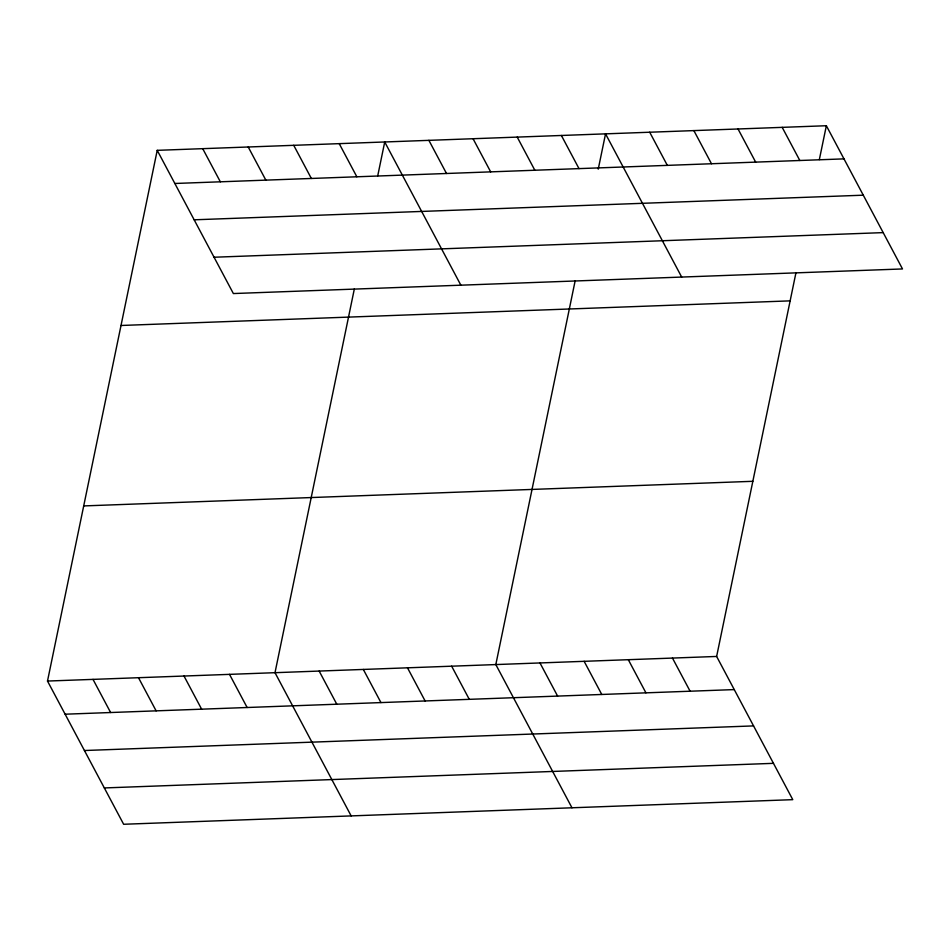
<?xml version="1.0" encoding="UTF-8"?>
<svg xmlns="http://www.w3.org/2000/svg" width="950" height="950" viewBox="0 0 950 950"><rect width="100%" height="100%" fill="white"/><g stroke="black" fill="none" stroke-linecap="round" stroke-linejoin="round"><path stroke-width="1.43" d="M795.981 272.614L716.633 656.45L792.775 799.663L123.643 824.268L47.5 681.055L157.225 150.338L826.357 125.732L902.5 268.945L233.368 293.55L157.225 150.338M354.362 288.859L275.001 672.695L351.156 815.908M377.72 175.869L384.726 141.977L460.869 285.19M575.166 280.737L495.817 664.572L571.971 807.785M598.239 169.159L605.542 133.855L681.684 277.067M819.339 159.624L826.357 125.732M174.848 183.481L843.968 158.876M194.156 219.806L863.289 195.189M214.059 257.236L883.191 232.619M121.018 325.482L790.139 300.865M83.707 505.923L752.839 481.306M47.5 681.055L716.633 656.45M65.123 714.198L734.255 689.593M84.431 750.524L753.564 725.907M104.334 787.942L773.466 763.337M782.194 127.347L799.817 160.491M738.031 128.974L755.654 162.118M693.868 130.601L711.491 163.744M649.705 132.228L667.328 165.371M561.379 135.47L579.001 168.613M517.216 137.097L534.838 170.24M473.053 138.724L490.675 171.867M428.889 140.351L446.512 173.494M672.469 658.065L690.092 691.208M628.306 659.692L645.929 692.835M339.221 143.652L356.844 176.783M584.143 661.319L601.766 694.462M293.728 145.314L311.351 178.458M539.98 662.946L557.602 696.089M248.223 146.989L265.846 180.132M202.718 148.663L220.341 181.806M451.654 666.188L469.276 699.331M407.491 667.814L425.113 700.957M363.327 669.441L380.95 702.584M319.164 671.068L336.787 704.211M229.508 674.357L247.131 707.501M184.003 676.032L201.626 709.175M138.498 677.706L156.121 710.849M93.005 679.381L110.627 712.524"/></g></svg>
